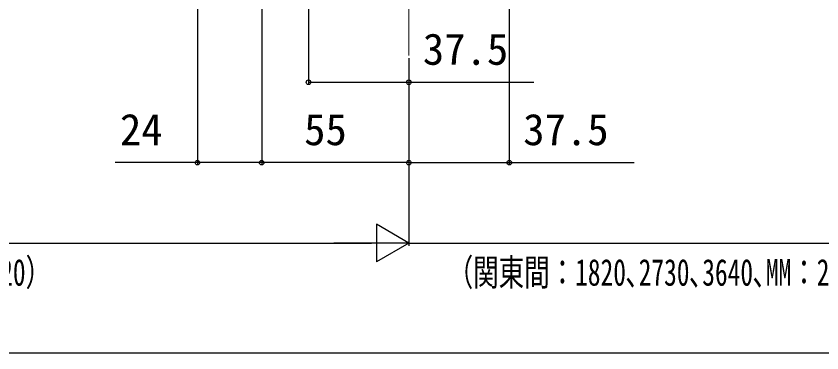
# Model space of a CAD drawing. Units: millimetres, scale not verified. Extents: x -700 to 700, y -1044 to 1038.
# Drawn here: x -144.2 to 156.8, y -1043.9 to -918.2 of the extents above; entities that cross this region are included whole.
import ezdxf
from ezdxf.enums import TextEntityAlignment as Align

# ---------------------------------------------------------------- set-up
doc = ezdxf.new("R2010")
doc.units = ezdxf.units.MM
doc.header["$LTSCALE"] = 6
doc.layers.add('0-3_YKK_12', color=2, linetype='Continuous', lineweight=18)
doc.layers.add('0-5_YKK_D', color=6, linetype='Continuous')
doc.layers.add('0-6_YKK_ZWAK', color=7, linetype='Continuous')
doc.styles.add('ＭＳ ゴシック', font='')
doc.styles.get('ＭＳ ゴシック').set_extended_font_data('MS Gothic')

msp = doc.modelspace()

# ---------------------------------------------------------------- linework, layer by layer
at = {"layer": '0-3_YKK_12'}
msp.add_line((2.5, -138.4), (2.5, -932.9), dxfattribs=at)
at = {"layer": '0-5_YKK_D'}
for p, q in [((-76.5, -812.1), (-76.5, -973.9)), ((-52.5, -840.4), (-52.5, -973.9)), ((-52.5, -840.4), (-52.5, -973.9)), ((-35, -913.4), (-35, -943.9)), ((40, -913.6), (40, -973.9)), ((2.5, -933.9), (2.5, -1003.9)), ((2.5, -933.9), (2.5, -943.9)), ((2.5, -933.9), (2.5, -973.9)), ((2.5, -933.9), (2.5, -1003.9)), ((2.5, -933.9), (2.5, -973.9)), ((2.5, -972.9), (-52.5, -972.9)), ((2.5, -1002.9), (-9.624, -995.9)), ((-9.624, -995.9), (-9.624, -1009.9)), ((2.5, -1002.9), (-9.624, -995.9)), ((-9.624, -995.9), (-9.624, -1009.9)), ((-483.5, -1002.9), (-11.5, -1002.9)), ((-11.5, -1002.9), (-25.5, -1002.9)), ((2.5, -1002.9), (-21.749, -1002.9)), ((2.5, -1002.9), (-21.749, -1002.9)), ((2.5, -1002.9), (-9.624, -1009.9)), ((2.5, -1002.9), (-9.624, -1009.9)), ((2.5, -1002.9), (16.5, -1002.9)), ((16.5, -1002.9), (488.5, -1002.9))]:
    msp.add_line(p, q, dxfattribs=at)
for points in [[(-35, -942.9), (2.5, -942.9), (49.173, -942.9)], [(-52.5, -972.9), (-76.5, -972.9), (-107.264, -972.9)], [(2.5, -972.9), (40, -972.9), (86.673, -972.9)]]:
    msp.add_lwpolyline(points, dxfattribs=at)
for centre in [(-35, -942.9), (2.5, -942.9), (-76.5, -972.9), (-52.5, -972.9), (-52.5, -972.9), (2.5, -972.9), (2.5, -972.9), (40, -972.9)]:
    msp.add_circle(centre, 0.85, dxfattribs=at)
at = {"layer": '0-6_YKK_ZWAK'}
msp.add_lwpolyline([(-700, -1043.9), (700, -1043.9), (700, 996.1)], dxfattribs=at)

# ---------------------------------------------------------------- texts
at = {"layer": '0-5_YKK_D', "style": 'ＭＳ ゴシック'}
for s, p in [('37.5', (7.718, -939.9)), ('24', (-105.445, -969.9)), ('55', (-36.636, -969.9)), ('37.5', (45.218, -969.9))]:
    msp.add_text(s, height=11.73, dxfattribs=at).set_placement(p, align=Align.BOTTOM_LEFT)
at = {"layer": '0-5_YKK_D', "style": 'ＭＳ ゴシック', "width": 0.7}
for p in [(-482.985, -1021.818), (17.015, -1021.818)]:
    msp.add_text('（関東間：1820､2730､3640､MM：2000､3000､4000､九州・四国間：1910､2865､3820）', height=9.971, dxfattribs=at).set_placement(p, align=Align.BOTTOM_LEFT)

doc.saveas('drawing.dxf')
